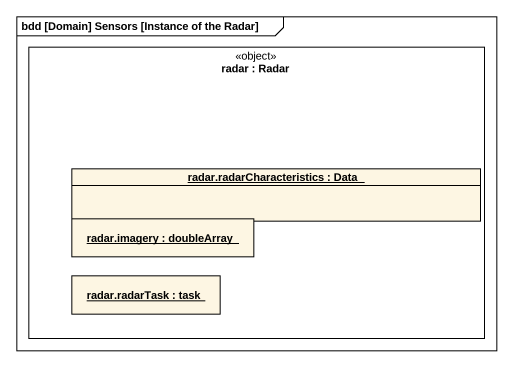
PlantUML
@startuml
mainframe bdd [Domain] Sensors [Instance of the Radar]
hide circle
hide empty members
rectangle "radar : Radar" as radar <<object>> {
  object "radar.radarCharacteristics : Data" as radar_radarCharacteristics
  object "radar.imagery : doubleArray" as radar_imagery
  object "radar.radarTask : task" as radar_radarTask
}
@enduml
